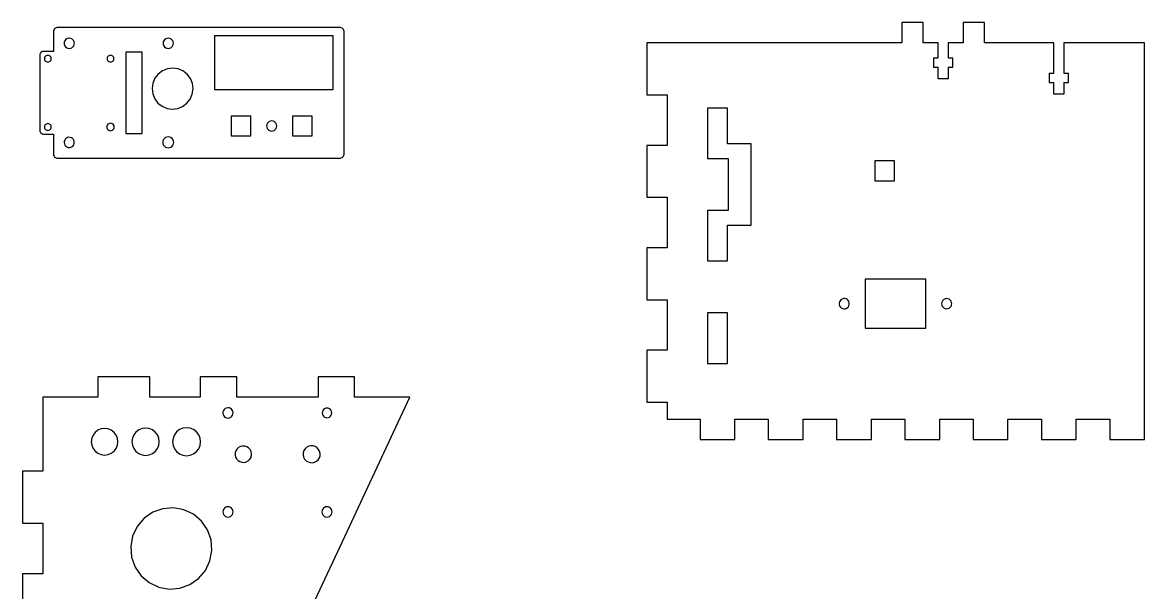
# Model space of a CAD drawing. Header units: metres. Extents: x -235 to 94, y -8 to 327.
# Drawn here: x -234.8 to 93.9, y 160.3 to 327.3 of the extents above; entities that cross this region are included whole.
import ezdxf

# ---------------------------------------------------------------- set-up
doc = ezdxf.new("R2010")
doc.units = ezdxf.units.M

msp = doc.modelspace()

# ---------------------------------------------------------------- linework, layer by layer
at = {"layer": 'Layer0'}
for p, q in [((-225.34, 325.42), (-225.52, 325.19)), ((-225.11, 325.6), (-225.34, 325.42)), ((-224.85, 325.71), (-225.11, 325.6)), ((-224.57, 325.74), (-224.85, 325.71)), ((-141.66, 325.74), (-224.57, 325.74)), ((-141.38, 325.71), (-141.66, 325.74)), ((-141.11, 325.6), (-141.38, 325.71)), ((-140.88, 325.42), (-141.11, 325.6)), ((-140.71, 325.19), (-140.88, 325.42)), ((29.01, 327.25), (22.81, 327.25)), ((22.81, 327.25), (22.81, 321.25)), ((29.01, 321.25), (29.01, 327.25)), ((47.01, 327.25), (40.81, 327.25)), ((40.81, 327.25), (40.81, 321.25)), ((47.01, 321.25), (47.01, 327.25)), ((-225.63, 324.93), (-225.66, 324.65)), ((-225.66, 324.65), (-225.66, 318.74)), ((-225.52, 325.19), (-225.63, 324.93)), ((-222.12, 322.2), (-222.36, 321.89)), ((-221.81, 322.44), (-222.12, 322.2)), ((-221.45, 322.59), (-221.81, 322.44)), ((-221.06, 322.64), (-221.45, 322.59)), ((-220.67, 322.59), (-221.06, 322.64)), ((-220.31, 322.44), (-220.67, 322.59)), ((-220, 322.2), (-220.31, 322.44)), ((-219.76, 321.89), (-220, 322.2)), ((-193.12, 322.2), (-193.36, 321.89)), ((-192.81, 322.44), (-193.12, 322.2)), ((-192.45, 322.59), (-192.81, 322.44)), ((-192.06, 322.64), (-192.45, 322.59)), ((-191.67, 322.59), (-192.06, 322.64)), ((-191.31, 322.44), (-191.67, 322.59)), ((-191, 322.2), (-191.31, 322.44)), ((-190.76, 321.89), (-191, 322.2)), ((-143.73, 323.37), (-178.53, 323.37)), ((-178.53, 323.37), (-178.53, 307.57)), ((-143.73, 307.57), (-143.73, 323.37)), ((-140.6, 324.93), (-140.71, 325.19)), ((-140.56, 324.65), (-140.6, 324.93)), ((-140.56, 288.64), (-140.56, 324.65)), ((-222.51, 321.53), (-222.56, 321.14)), ((-222.56, 321.14), (-222.51, 320.75)), ((-222.36, 321.89), (-222.51, 321.53)), ((-222.51, 320.75), (-222.36, 320.39)), ((-222.36, 320.39), (-222.12, 320.08)), ((-222.12, 320.08), (-221.81, 319.84)), ((-221.81, 319.84), (-221.45, 319.69)), ((-221.45, 319.69), (-221.06, 319.64)), ((-221.06, 319.64), (-220.67, 319.69)), ((-220.67, 319.69), (-220.31, 319.84)), ((-220.31, 319.84), (-220, 320.08)), ((-220, 320.08), (-219.76, 320.39)), ((-219.61, 321.53), (-219.76, 321.89)), ((-219.76, 320.39), (-219.61, 320.75)), ((-219.56, 321.14), (-219.61, 321.53)), ((-219.61, 320.75), (-219.56, 321.14)), ((-193.51, 321.53), (-193.56, 321.14)), ((-193.56, 321.14), (-193.51, 320.75)), ((-193.36, 321.89), (-193.51, 321.53)), ((-193.51, 320.75), (-193.36, 320.39)), ((-193.36, 320.39), (-193.12, 320.08)), ((-193.12, 320.08), (-192.81, 319.84)), ((-192.81, 319.84), (-192.45, 319.69)), ((-192.45, 319.69), (-192.06, 319.64)), ((-192.06, 319.64), (-191.67, 319.69)), ((-191.67, 319.69), (-191.31, 319.84)), ((-191.31, 319.84), (-191, 320.08)), ((-191, 320.08), (-190.76, 320.39)), ((-190.61, 321.53), (-190.76, 321.89)), ((-190.76, 320.39), (-190.61, 320.75)), ((-190.56, 321.14), (-190.61, 321.53)), ((-190.61, 320.75), (-190.56, 321.14)), ((-46.01, 321.25), (-51.91, 321.25)), ((-51.91, 321.25), (-51.91, 306.05)), ((22.81, 321.25), (-46.01, 321.25)), ((33.41, 321.25), (29.01, 321.25)), ((33.41, 316.9), (33.41, 321.25)), ((40.81, 321.25), (36.41, 321.25)), ((36.41, 321.25), (36.41, 316.9)), ((67.29, 321.25), (47.01, 321.25)), ((67.29, 312.4), (67.29, 321.25)), ((70.29, 321.25), (70.29, 312.4)), ((93.89, 321.25), (70.29, 321.25)), ((93.89, 205.1), (93.89, 321.25)), ((-229.63, 317.93), (-229.66, 317.65)), ((-229.66, 317.65), (-229.66, 295.64)), ((-229.52, 318.19), (-229.63, 317.93)), ((-229.34, 318.42), (-229.52, 318.19)), ((-229.11, 318.6), (-229.34, 318.42)), ((-228.85, 318.71), (-229.11, 318.6)), ((-228.57, 318.74), (-228.85, 318.71)), ((-225.66, 318.74), (-228.57, 318.74)), ((-228.28, 316.9), (-228.31, 316.64)), ((-228.31, 316.64), (-228.28, 316.38)), ((-228.18, 317.14), (-228.28, 316.9)), ((-228.28, 316.38), (-228.18, 316.14)), ((-228.02, 317.35), (-228.18, 317.14)), ((-228.18, 316.14), (-228.02, 315.94)), ((-227.81, 317.51), (-228.02, 317.35)), ((-228.02, 315.94), (-227.81, 315.78)), ((-227.57, 317.61), (-227.81, 317.51)), ((-227.81, 315.78), (-227.57, 315.68)), ((-227.31, 317.64), (-227.57, 317.61)), ((-227.57, 315.68), (-227.31, 315.64)), ((-227.05, 317.61), (-227.31, 317.64)), ((-227.31, 315.64), (-227.05, 315.68)), ((-226.81, 317.51), (-227.05, 317.61)), ((-227.05, 315.68), (-226.81, 315.78)), ((-226.61, 317.35), (-226.81, 317.51)), ((-226.81, 315.78), (-226.61, 315.94)), ((-226.45, 317.14), (-226.61, 317.35)), ((-226.61, 315.94), (-226.45, 316.14)), ((-226.35, 316.9), (-226.45, 317.14)), ((-226.45, 316.14), (-226.35, 316.38)), ((-226.31, 316.64), (-226.35, 316.9)), ((-226.35, 316.38), (-226.31, 316.64)), ((-209.93, 316.9), (-209.96, 316.64)), ((-209.96, 316.64), (-209.93, 316.38)), ((-209.83, 317.14), (-209.93, 316.9)), ((-209.93, 316.38), (-209.83, 316.14)), ((-209.67, 317.35), (-209.83, 317.14)), ((-209.83, 316.14), (-209.67, 315.94)), ((-209.46, 317.51), (-209.67, 317.35)), ((-209.67, 315.94), (-209.46, 315.78)), ((-209.22, 317.61), (-209.46, 317.51)), ((-209.46, 315.78), (-209.22, 315.68)), ((-208.96, 317.64), (-209.22, 317.61)), ((-209.22, 315.68), (-208.96, 315.64)), ((-208.7, 317.61), (-208.96, 317.64)), ((-208.96, 315.64), (-208.7, 315.68)), ((-208.46, 317.51), (-208.7, 317.61)), ((-208.7, 315.68), (-208.46, 315.78)), ((-208.26, 317.35), (-208.46, 317.51)), ((-208.46, 315.78), (-208.26, 315.94)), ((-208.1, 317.14), (-208.26, 317.35)), ((-208.26, 315.94), (-208.1, 316.14)), ((-208, 316.9), (-208.1, 317.14)), ((-208.1, 316.14), (-208, 316.38)), ((-207.96, 316.64), (-208, 316.9)), ((-208, 316.38), (-207.96, 316.64)), ((-204.46, 318.54), (-204.46, 294.74)), ((-199.66, 318.54), (-204.46, 318.54)), ((-199.66, 294.74), (-199.66, 318.54)), ((32.06, 316.9), (33.41, 316.9)), ((32.06, 316.9), (32.06, 314.2)), ((36.41, 316.9), (37.76, 316.9)), ((37.76, 314.2), (37.76, 316.9)), ((-193.76, 313.09), (-195.01, 312.14)), ((-192.3, 313.68), (-193.76, 313.09)), ((-190.75, 313.87), (-192.3, 313.68)), ((-189.2, 313.65), (-190.75, 313.87)), ((-187.76, 313.04), (-189.2, 313.65)), ((-186.52, 312.08), (-187.76, 313.04)), ((32.06, 314.2), (33.41, 314.2)), ((33.41, 310.75), (33.41, 314.2)), ((36.41, 314.2), (36.41, 310.75)), ((36.41, 314.2), (37.76, 314.2)), ((65.94, 312.4), (67.29, 312.4)), ((65.94, 312.4), (65.94, 309.7)), ((70.29, 312.4), (71.64, 312.4)), ((71.64, 309.7), (71.64, 312.4)), ((-196.58, 309.47), (-196.8, 307.92)), ((-195.97, 310.91), (-196.58, 309.47)), ((-195.01, 312.14), (-195.97, 310.91)), ((-185.58, 310.83), (-186.52, 312.08)), ((-184.99, 309.37), (-185.58, 310.83)), ((-184.8, 307.82), (-184.99, 309.37)), ((36.41, 310.75), (33.41, 310.75)), ((65.94, 309.7), (67.29, 309.7)), ((67.29, 306.25), (67.29, 309.7)), ((70.29, 309.7), (70.29, 306.25)), ((70.29, 309.7), (71.64, 309.7)), ((-196.8, 307.92), (-196.61, 306.36)), ((-196.61, 306.36), (-196.02, 304.91)), ((-185.63, 304.83), (-185.01, 306.27)), ((-185.01, 306.27), (-184.8, 307.82)), ((-178.53, 307.57), (-143.73, 307.57)), ((-51.91, 306.05), (-45.91, 306.05)), ((-45.91, 306.05), (-45.91, 291.25)), ((70.29, 306.25), (67.29, 306.25)), ((-196.02, 304.91), (-195.07, 303.66)), ((-195.07, 303.66), (-193.84, 302.7)), ((-193.84, 302.7), (-192.4, 302.08)), ((-189.29, 302.06), (-187.84, 302.65)), ((-187.84, 302.65), (-186.59, 303.59)), ((-186.59, 303.59), (-185.63, 304.83)), ((-192.4, 302.08), (-190.85, 301.87)), ((-190.85, 301.87), (-189.29, 302.06)), ((-173.67, 299.83), (-173.67, 294.03)), ((-167.87, 299.83), (-173.67, 299.83)), ((-167.87, 294.03), (-167.87, 299.83)), ((-155.67, 299.83), (-155.67, 294.03)), ((-149.87, 299.83), (-155.67, 299.83)), ((-149.87, 294.03), (-149.87, 299.83)), ((-28.31, 302.2), (-34.11, 302.2)), ((-34.11, 302.2), (-34.11, 287.4)), ((-28.31, 291.7), (-28.31, 302.2)), ((-228.28, 296.9), (-228.31, 296.64)), ((-228.31, 296.64), (-228.28, 296.38)), ((-228.18, 297.14), (-228.28, 296.9)), ((-228.28, 296.38), (-228.18, 296.14)), ((-228.02, 297.35), (-228.18, 297.14)), ((-228.18, 296.14), (-228.02, 295.94)), ((-227.81, 297.51), (-228.02, 297.35)), ((-228.02, 295.94), (-227.81, 295.78)), ((-227.57, 297.61), (-227.81, 297.51)), ((-227.31, 297.64), (-227.57, 297.61)), ((-227.05, 297.61), (-227.31, 297.64)), ((-226.81, 297.51), (-227.05, 297.61)), ((-226.61, 297.35), (-226.81, 297.51)), ((-226.81, 295.78), (-226.61, 295.94)), ((-226.45, 297.14), (-226.61, 297.35)), ((-226.61, 295.94), (-226.45, 296.14)), ((-226.35, 296.9), (-226.45, 297.14)), ((-226.45, 296.14), (-226.35, 296.38)), ((-226.31, 296.64), (-226.35, 296.9)), ((-226.35, 296.38), (-226.31, 296.64)), ((-210.02, 296.93), (-210.06, 296.64)), ((-210.06, 296.64), (-210.02, 296.36)), ((-209.91, 297.19), (-210.02, 296.93)), ((-210.02, 296.36), (-209.91, 296.09)), ((-209.74, 297.42), (-209.91, 297.19)), ((-209.91, 296.09), (-209.74, 295.87)), ((-209.51, 297.6), (-209.74, 297.42)), ((-209.74, 295.87), (-209.51, 295.69)), ((-209.25, 297.71), (-209.51, 297.6)), ((-208.96, 297.74), (-209.25, 297.71)), ((-208.68, 297.71), (-208.96, 297.74)), ((-208.41, 297.6), (-208.68, 297.71)), ((-208.18, 297.42), (-208.41, 297.6)), ((-208.41, 295.69), (-208.18, 295.87)), ((-208.01, 297.19), (-208.18, 297.42)), ((-208.18, 295.87), (-208.01, 296.09)), ((-207.9, 296.93), (-208.01, 297.19)), ((-208.01, 296.09), (-207.9, 296.36)), ((-207.86, 296.64), (-207.9, 296.93)), ((-207.9, 296.36), (-207.86, 296.64)), ((-163.22, 297.31), (-163.27, 296.93)), ((-163.27, 296.93), (-163.22, 296.54)), ((-163.07, 297.68), (-163.22, 297.31)), ((-163.22, 296.54), (-163.07, 296.18)), ((-162.83, 297.99), (-163.07, 297.68)), ((-163.07, 296.18), (-162.83, 295.87)), ((-162.52, 298.22), (-162.83, 297.99)), ((-162.83, 295.87), (-162.52, 295.63)), ((-162.16, 298.37), (-162.52, 298.22)), ((-161.77, 298.43), (-162.16, 298.37)), ((-161.38, 298.37), (-161.77, 298.43)), ((-161.02, 298.22), (-161.38, 298.37)), ((-160.71, 297.99), (-161.02, 298.22)), ((-161.02, 295.63), (-160.71, 295.87)), ((-160.47, 297.68), (-160.71, 297.99)), ((-160.71, 295.87), (-160.47, 296.18)), ((-160.32, 297.31), (-160.47, 297.68)), ((-160.47, 296.18), (-160.32, 296.54)), ((-160.27, 296.93), (-160.32, 297.31)), ((-160.32, 296.54), (-160.27, 296.93)), ((-229.66, 295.64), (-229.63, 295.36)), ((-229.63, 295.36), (-229.52, 295.09)), ((-229.52, 295.09), (-229.34, 294.86)), ((-229.34, 294.86), (-229.11, 294.69)), ((-229.11, 294.69), (-228.85, 294.58)), ((-228.85, 294.58), (-228.57, 294.54)), ((-228.57, 294.54), (-225.66, 294.54)), ((-227.81, 295.78), (-227.57, 295.68)), ((-227.57, 295.68), (-227.31, 295.64)), ((-227.31, 295.64), (-227.05, 295.68)), ((-227.05, 295.68), (-226.81, 295.78)), ((-225.66, 294.54), (-225.66, 288.64)), ((-222.4, 292.82), (-222.53, 292.45)), ((-222.18, 293.14), (-222.4, 292.82)), ((-221.88, 293.4), (-222.18, 293.14)), ((-221.53, 293.57), (-221.88, 293.4)), ((-221.14, 293.64), (-221.53, 293.57)), ((-220.75, 293.61), (-221.14, 293.64)), ((-220.38, 293.48), (-220.75, 293.61)), ((-220.06, 293.26), (-220.38, 293.48)), ((-219.81, 292.96), (-220.06, 293.26)), ((-219.64, 292.61), (-219.81, 292.96)), ((-219.57, 292.22), (-219.64, 292.61)), ((-209.51, 295.69), (-209.25, 295.58)), ((-209.25, 295.58), (-208.96, 295.54)), ((-208.96, 295.54), (-208.68, 295.58)), ((-208.68, 295.58), (-208.41, 295.69)), ((-204.46, 294.74), (-199.66, 294.74)), ((-193.61, 292.56), (-193.66, 292.14)), ((-193.45, 292.94), (-193.61, 292.56)), ((-193.19, 293.27), (-193.45, 292.94)), ((-192.86, 293.53), (-193.19, 293.27)), ((-192.48, 293.69), (-192.86, 293.53)), ((-192.06, 293.74), (-192.48, 293.69)), ((-191.65, 293.69), (-192.06, 293.74)), ((-191.26, 293.53), (-191.65, 293.69)), ((-190.93, 293.27), (-191.26, 293.53)), ((-190.68, 292.94), (-190.93, 293.27)), ((-190.52, 292.56), (-190.68, 292.94)), ((-190.46, 292.14), (-190.52, 292.56)), ((-173.67, 294.03), (-167.87, 294.03)), ((-162.52, 295.63), (-162.16, 295.48)), ((-162.16, 295.48), (-161.77, 295.43)), ((-161.77, 295.43), (-161.38, 295.48)), ((-161.38, 295.48), (-161.02, 295.63)), ((-155.67, 294.03), (-149.87, 294.03)), ((-222.53, 292.45), (-222.56, 292.06)), ((-222.56, 292.06), (-222.49, 291.68)), ((-222.49, 291.68), (-222.32, 291.32)), ((-222.32, 291.32), (-222.06, 291.03)), ((-222.06, 291.03), (-221.74, 290.81)), ((-221.74, 290.81), (-221.37, 290.68)), ((-221.37, 290.68), (-220.98, 290.65)), ((-220.98, 290.65), (-220.6, 290.72)), ((-220.6, 290.72), (-220.24, 290.89)), ((-220.24, 290.89), (-219.95, 291.14)), ((-219.95, 291.14), (-219.72, 291.46)), ((-219.72, 291.46), (-219.59, 291.83)), ((-219.59, 291.83), (-219.57, 292.22)), ((-193.66, 292.14), (-193.61, 291.73)), ((-193.61, 291.73), (-193.45, 291.34)), ((-193.45, 291.34), (-193.19, 291.01)), ((-193.19, 291.01), (-192.86, 290.76)), ((-192.86, 290.76), (-192.48, 290.6)), ((-192.48, 290.6), (-192.06, 290.54)), ((-192.06, 290.54), (-191.65, 290.6)), ((-191.65, 290.6), (-191.26, 290.76)), ((-191.26, 290.76), (-190.93, 291.01)), ((-190.93, 291.01), (-190.68, 291.34)), ((-190.68, 291.34), (-190.52, 291.73)), ((-190.52, 291.73), (-190.46, 292.14)), ((-45.91, 291.25), (-51.91, 291.25)), ((-51.91, 291.25), (-51.91, 276.05)), ((-21.31, 291.7), (-28.31, 291.7)), ((-21.31, 267.9), (-21.31, 291.7)), ((-225.66, 288.64), (-225.63, 288.36)), ((-225.63, 288.36), (-225.52, 288.09)), ((-225.52, 288.09), (-225.34, 287.86)), ((-225.34, 287.86), (-225.11, 287.69)), ((-225.11, 287.69), (-224.85, 287.58)), ((-224.85, 287.58), (-224.57, 287.54)), ((-224.57, 287.54), (-141.66, 287.54)), ((-141.66, 287.54), (-141.38, 287.58)), ((-141.38, 287.58), (-141.11, 287.69)), ((-141.11, 287.69), (-140.88, 287.86)), ((-140.88, 287.86), (-140.71, 288.09)), ((-140.71, 288.09), (-140.6, 288.36)), ((-140.6, 288.36), (-140.56, 288.64)), ((-34.11, 287.4), (-28.11, 287.4)), ((-28.11, 287.4), (-28.11, 272.2)), ((20.66, 286.69), (14.86, 286.69)), ((14.86, 286.69), (14.86, 280.89)), ((20.66, 280.89), (20.66, 286.69)), ((14.86, 280.89), (20.66, 280.89)), ((-51.91, 276.05), (-45.91, 276.05)), ((-45.91, 276.05), (-45.91, 261.25)), ((-28.11, 272.2), (-34.11, 272.2)), ((-34.11, 272.2), (-34.11, 257.4)), ((-28.31, 257.4), (-28.31, 267.9)), ((-28.31, 267.9), (-21.31, 267.9)), ((-45.91, 261.25), (-51.91, 261.25)), ((-51.91, 261.25), (-51.91, 246.05)), ((-34.11, 257.4), (-28.31, 257.4)), ((12.02, 252.07), (12.02, 237.72)), ((29.82, 252.07), (12.02, 252.07)), ((29.82, 237.72), (29.82, 252.07)), ((-51.91, 246.05), (-45.91, 246.05)), ((-45.91, 246.05), (-45.91, 231.25)), ((4.52, 245.43), (4.43, 245.05)), ((4.43, 245.05), (4.44, 244.65)), ((4.44, 244.65), (4.55, 244.28)), ((4.7, 245.77), (4.52, 245.43)), ((4.55, 244.28), (4.76, 243.95)), ((4.97, 246.06), (4.7, 245.77)), ((4.76, 243.95), (5.05, 243.68)), ((5.3, 246.26), (4.97, 246.06)), ((5.05, 243.68), (5.39, 243.49)), ((5.68, 246.38), (5.3, 246.26)), ((5.39, 243.49), (5.77, 243.41)), ((6.07, 246.39), (5.68, 246.38)), ((5.77, 243.41), (6.16, 243.42)), ((6.45, 246.3), (6.07, 246.39)), ((6.16, 243.42), (6.54, 243.53)), ((6.79, 246.12), (6.45, 246.3)), ((6.54, 243.53), (6.87, 243.74)), ((7.08, 245.85), (6.79, 246.12)), ((6.87, 243.74), (7.14, 244.02)), ((7.29, 245.52), (7.08, 245.85)), ((7.14, 244.02), (7.32, 244.37)), ((7.4, 245.14), (7.29, 245.52)), ((7.32, 244.37), (7.41, 244.75)), ((7.41, 244.75), (7.4, 245.14)), ((34.47, 245.29), (34.42, 244.9)), ((34.42, 244.9), (34.47, 244.51)), ((34.62, 245.65), (34.47, 245.29)), ((34.47, 244.51), (34.62, 244.15)), ((34.86, 245.96), (34.62, 245.65)), ((34.62, 244.15), (34.86, 243.84)), ((35.17, 246.2), (34.86, 245.96)), ((34.86, 243.84), (35.17, 243.6)), ((35.53, 246.35), (35.17, 246.2)), ((35.17, 243.6), (35.53, 243.45)), ((35.92, 246.4), (35.53, 246.35)), ((35.53, 243.45), (35.92, 243.4)), ((36.31, 246.35), (35.92, 246.4)), ((35.92, 243.4), (36.31, 243.45)), ((36.67, 246.2), (36.31, 246.35)), ((36.31, 243.45), (36.67, 243.6)), ((36.98, 245.96), (36.67, 246.2)), ((36.67, 243.6), (36.98, 243.84)), ((37.22, 245.65), (36.98, 245.96)), ((36.98, 243.84), (37.22, 244.15)), ((37.37, 245.29), (37.22, 245.65)), ((37.22, 244.15), (37.37, 244.51)), ((37.42, 244.9), (37.37, 245.29)), ((37.37, 244.51), (37.42, 244.9)), ((-34.11, 242.2), (-34.11, 227.4)), ((-28.31, 242.2), (-34.11, 242.2)), ((-28.31, 227.4), (-28.31, 242.2)), ((12.02, 237.72), (29.82, 237.72)), ((-45.91, 231.25), (-51.91, 231.25)), ((-51.91, 231.25), (-51.91, 216.05)), ((-34.11, 227.4), (-28.31, 227.4)), ((-197.47, 223.51), (-212.67, 223.51)), ((-212.67, 223.51), (-212.67, 217.51)), ((-197.47, 217.51), (-197.47, 223.51)), ((-171.97, 223.51), (-182.67, 223.51)), ((-182.67, 223.51), (-182.67, 217.51)), ((-171.97, 217.51), (-171.97, 223.51)), ((-137.47, 223.51), (-148.17, 223.51)), ((-148.17, 223.51), (-148.17, 217.51)), ((-137.47, 217.51), (-137.47, 223.51)), ((-212.67, 217.51), (-228.77, 217.51)), ((-228.77, 217.51), (-228.77, 195.81)), ((-182.67, 217.51), (-197.47, 217.51)), ((-148.17, 217.51), (-171.97, 217.51)), ((-121.34, 217.51), (-137.47, 217.51)), ((-132.26, 194.09), (-121.34, 217.51)), ((-175.68, 213.91), (-175.91, 213.59)), ((-175.39, 214.17), (-175.68, 213.91)), ((-175.03, 214.34), (-175.39, 214.17)), ((-174.65, 214.41), (-175.03, 214.34)), ((-174.26, 214.38), (-174.65, 214.41)), ((-173.89, 214.25), (-174.26, 214.38)), ((-173.57, 214.03), (-173.89, 214.25)), ((-173.31, 213.73), (-173.57, 214.03)), ((-173.14, 213.38), (-173.31, 213.73)), ((-146.56, 213.9), (-146.78, 213.61)), ((-146.27, 214.12), (-146.56, 213.9)), ((-145.93, 214.26), (-146.27, 214.12)), ((-145.57, 214.31), (-145.93, 214.26)), ((-145.21, 214.26), (-145.57, 214.31)), ((-144.87, 214.12), (-145.21, 214.26)), ((-144.58, 213.9), (-144.87, 214.12)), ((-144.36, 213.61), (-144.58, 213.9)), ((-51.91, 216.05), (-45.91, 216.05)), ((-45.91, 216.05), (-45.91, 211.1)), ((-176.04, 213.22), (-176.07, 212.83)), ((-176.07, 212.83), (-175.99, 212.44)), ((-175.91, 213.59), (-176.04, 213.22)), ((-175.99, 212.44), (-175.82, 212.09)), ((-175.82, 212.09), (-175.57, 211.79)), ((-175.57, 211.79), (-175.25, 211.57)), ((-175.25, 211.57), (-174.88, 211.44)), ((-174.88, 211.44), (-174.49, 211.41)), ((-174.49, 211.41), (-174.1, 211.49)), ((-174.1, 211.49), (-173.75, 211.66)), ((-173.75, 211.66), (-173.45, 211.91)), ((-173.45, 211.91), (-173.23, 212.23)), ((-173.23, 212.23), (-173.1, 212.6)), ((-173.07, 212.99), (-173.14, 213.38)), ((-173.1, 212.6), (-173.07, 212.99)), ((-146.92, 213.27), (-146.97, 212.91)), ((-146.97, 212.91), (-146.92, 212.55)), ((-146.78, 213.61), (-146.92, 213.27)), ((-146.92, 212.55), (-146.78, 212.21)), ((-146.78, 212.21), (-146.56, 211.92)), ((-146.56, 211.92), (-146.27, 211.7)), ((-146.27, 211.7), (-145.93, 211.56)), ((-145.93, 211.56), (-145.57, 211.51)), ((-145.57, 211.51), (-145.21, 211.56)), ((-145.21, 211.56), (-144.87, 211.7)), ((-144.87, 211.7), (-144.58, 211.92)), ((-144.58, 211.92), (-144.36, 212.21)), ((-144.22, 213.27), (-144.36, 213.61)), ((-144.36, 212.21), (-144.22, 212.55)), ((-144.17, 212.91), (-144.22, 213.27)), ((-144.22, 212.55), (-144.17, 212.91)), ((-45.91, 211.1), (-36.31, 211.1)), ((-36.31, 211.1), (-36.31, 205.1)), ((-26.11, 205.1), (-26.11, 211.1)), ((-26.11, 211.1), (-16.31, 211.1)), ((-16.31, 211.1), (-16.31, 205.1)), ((-6.11, 205.1), (-6.11, 211.1)), ((-6.11, 211.1), (3.69, 211.1)), ((3.69, 211.1), (3.69, 205.1)), ((13.89, 205.1), (13.89, 211.1)), ((13.89, 211.1), (23.69, 211.1)), ((23.69, 211.1), (23.69, 205.1)), ((33.89, 205.1), (33.89, 211.1)), ((33.89, 211.1), (43.69, 211.1)), ((43.69, 211.1), (43.69, 205.1)), ((53.89, 205.1), (53.89, 211.1)), ((53.89, 211.1), (63.69, 211.1)), ((63.69, 211.1), (63.69, 205.1)), ((73.89, 205.1), (73.89, 211.1)), ((73.89, 211.1), (83.69, 211.1)), ((83.69, 211.1), (83.69, 205.1)), ((-213.46, 207.22), (-214.08, 206.42)), ((-212.65, 207.84), (-213.46, 207.22)), ((-211.71, 208.23), (-212.65, 207.84)), ((-210.7, 208.37), (-211.71, 208.23)), ((-209.69, 208.23), (-210.7, 208.37)), ((-208.75, 207.84), (-209.69, 208.23)), ((-207.94, 207.22), (-208.75, 207.84)), ((-207.32, 206.42), (-207.94, 207.22)), ((-201.53, 207.29), (-202.17, 206.47)), ((-200.7, 207.93), (-201.53, 207.29)), ((-199.74, 208.33), (-200.7, 207.93)), ((-198.7, 208.47), (-199.74, 208.33)), ((-197.67, 208.33), (-198.7, 208.47)), ((-196.7, 207.93), (-197.67, 208.33)), ((-195.87, 207.29), (-196.7, 207.93)), ((-195.24, 206.47), (-195.87, 207.29)), ((-189.6, 207.37), (-190.25, 206.52)), ((-188.75, 208.02), (-189.6, 207.37)), ((-187.76, 208.43), (-188.75, 208.02)), ((-186.7, 208.57), (-187.76, 208.43)), ((-185.64, 208.43), (-186.7, 208.57)), ((-184.65, 208.02), (-185.64, 208.43)), ((-183.8, 207.37), (-184.65, 208.02)), ((-183.15, 206.52), (-183.8, 207.37)), ((-214.47, 205.48), (-214.6, 204.47)), ((-214.6, 204.47), (-214.47, 203.46)), ((-214.08, 206.42), (-214.47, 205.48)), ((-206.93, 205.48), (-207.32, 206.42)), ((-206.8, 204.47), (-206.93, 205.48)), ((-206.93, 203.46), (-206.8, 204.47)), ((-202.56, 205.5), (-202.7, 204.47)), ((-202.7, 204.47), (-202.56, 203.43)), ((-202.17, 206.47), (-202.56, 205.5)), ((-194.84, 205.5), (-195.24, 206.47)), ((-194.7, 204.47), (-194.84, 205.5)), ((-194.84, 203.43), (-194.7, 204.47)), ((-190.66, 205.53), (-190.8, 204.47)), ((-190.8, 204.47), (-190.66, 203.4)), ((-190.25, 206.52), (-190.66, 205.53)), ((-182.74, 205.53), (-183.15, 206.52)), ((-182.6, 204.47), (-182.74, 205.53)), ((-182.74, 203.4), (-182.6, 204.47)), ((-36.31, 205.1), (-26.11, 205.1)), ((-16.31, 205.1), (-6.11, 205.1)), ((3.69, 205.1), (13.89, 205.1)), ((23.69, 205.1), (33.89, 205.1)), ((43.69, 205.1), (53.89, 205.1)), ((63.69, 205.1), (73.89, 205.1)), ((83.69, 205.1), (93.89, 205.1)), ((-214.47, 203.46), (-214.08, 202.52)), ((-214.08, 202.52), (-213.46, 201.71)), ((-213.46, 201.71), (-212.65, 201.09)), ((-212.65, 201.09), (-211.71, 200.7)), ((-211.71, 200.7), (-210.7, 200.57)), ((-210.7, 200.57), (-209.69, 200.7)), ((-209.69, 200.7), (-208.75, 201.09)), ((-208.75, 201.09), (-207.94, 201.71)), ((-207.94, 201.71), (-207.32, 202.52)), ((-207.32, 202.52), (-206.93, 203.46)), ((-202.56, 203.43), (-202.17, 202.47)), ((-202.17, 202.47), (-201.53, 201.64)), ((-201.53, 201.64), (-200.7, 201)), ((-200.7, 201), (-199.74, 200.6)), ((-199.74, 200.6), (-198.7, 200.47)), ((-198.7, 200.47), (-197.67, 200.6)), ((-197.67, 200.6), (-196.7, 201)), ((-196.7, 201), (-195.87, 201.64)), ((-195.87, 201.64), (-195.24, 202.47)), ((-195.24, 202.47), (-194.84, 203.43)), ((-190.66, 203.4), (-190.25, 202.42)), ((-190.25, 202.42), (-189.6, 201.57)), ((-189.6, 201.57), (-188.75, 200.91)), ((-188.75, 200.91), (-187.76, 200.51)), ((-187.76, 200.51), (-186.7, 200.37)), ((-186.7, 200.37), (-185.64, 200.51)), ((-185.64, 200.51), (-184.65, 200.91)), ((-184.65, 200.91), (-183.8, 201.57)), ((-183.8, 201.57), (-183.15, 202.42)), ((-183.15, 202.42), (-182.74, 203.4)), ((-172.43, 201.23), (-172.46, 200.6)), ((-172.46, 200.6), (-172.32, 199.99)), ((-172.24, 201.82), (-172.43, 201.23)), ((-171.91, 202.35), (-172.24, 201.82)), ((-171.44, 202.78), (-171.91, 202.35)), ((-170.89, 203.07), (-171.44, 202.78)), ((-170.28, 203.2), (-170.89, 203.07)), ((-169.65, 203.17), (-170.28, 203.2)), ((-169.05, 202.99), (-169.65, 203.17)), ((-168.53, 202.65), (-169.05, 202.99)), ((-168.1, 202.19), (-168.53, 202.65)), ((-167.81, 201.63), (-168.1, 202.19)), ((-167.68, 201.02), (-167.81, 201.63)), ((-167.71, 200.39), (-167.68, 201.02)), ((-152.53, 201.25), (-152.56, 200.59)), ((-152.56, 200.59), (-152.42, 199.96)), ((-152.33, 201.87), (-152.53, 201.25)), ((-151.98, 202.42), (-152.33, 201.87)), ((-151.5, 202.86), (-151.98, 202.42)), ((-150.92, 203.16), (-151.5, 202.86)), ((-150.29, 203.3), (-150.92, 203.16)), ((-149.63, 203.27), (-150.29, 203.3)), ((-149.01, 203.08), (-149.63, 203.27)), ((-148.46, 202.73), (-149.01, 203.08)), ((-148.02, 202.24), (-148.46, 202.73)), ((-147.72, 201.67), (-148.02, 202.24)), ((-147.58, 201.03), (-147.72, 201.67)), ((-147.61, 200.38), (-147.58, 201.03)), ((-172.32, 199.99), (-172.03, 199.43)), ((-172.03, 199.43), (-171.61, 198.97)), ((-171.61, 198.97), (-171.08, 198.64)), ((-171.08, 198.64), (-170.49, 198.45)), ((-170.49, 198.45), (-169.86, 198.42)), ((-169.86, 198.42), (-169.25, 198.56)), ((-169.25, 198.56), (-168.69, 198.85)), ((-168.69, 198.85), (-168.23, 199.27)), ((-168.23, 199.27), (-167.89, 199.8)), ((-167.89, 199.8), (-167.71, 200.39)), ((-152.42, 199.96), (-152.12, 199.38)), ((-152.12, 199.38), (-151.68, 198.9)), ((-151.68, 198.9), (-151.12, 198.55)), ((-151.12, 198.55), (-150.5, 198.35)), ((-150.5, 198.35), (-149.85, 198.32)), ((-149.85, 198.32), (-149.21, 198.46)), ((-149.21, 198.46), (-148.63, 198.76)), ((-148.63, 198.76), (-148.15, 199.2)), ((-148.15, 199.2), (-147.8, 199.75)), ((-147.8, 199.75), (-147.61, 200.38)), ((-228.77, 195.81), (-234.77, 195.81)), ((-234.77, 195.81), (-234.77, 180.61)), ((-142.4, 172.34), (-132.26, 194.09)), ((-193.67, 184.84), (-196.59, 183.8)), ((-190.57, 185.1), (-193.67, 184.84)), ((-187.52, 184.54), (-190.57, 185.1)), ((-184.71, 183.21), (-187.52, 184.54)), ((-176.02, 184.3), (-176.07, 183.91)), ((-175.87, 184.66), (-176.02, 184.3)), ((-175.63, 184.97), (-175.87, 184.66)), ((-175.32, 185.21), (-175.63, 184.97)), ((-174.96, 185.36), (-175.32, 185.21)), ((-174.57, 185.41), (-174.96, 185.36)), ((-174.18, 185.36), (-174.57, 185.41)), ((-173.82, 185.21), (-174.18, 185.36)), ((-173.51, 184.97), (-173.82, 185.21)), ((-173.27, 184.66), (-173.51, 184.97)), ((-173.12, 184.3), (-173.27, 184.66)), ((-173.07, 183.91), (-173.12, 184.3)), ((-147.02, 184.3), (-147.07, 183.91)), ((-146.87, 184.66), (-147.02, 184.3)), ((-146.63, 184.97), (-146.87, 184.66)), ((-146.32, 185.21), (-146.63, 184.97)), ((-145.96, 185.36), (-146.32, 185.21)), ((-145.57, 185.41), (-145.96, 185.36)), ((-145.18, 185.36), (-145.57, 185.41)), ((-144.82, 185.21), (-145.18, 185.36)), ((-144.51, 184.97), (-144.82, 185.21)), ((-144.27, 184.66), (-144.51, 184.97)), ((-144.12, 184.3), (-144.27, 184.66)), ((-144.07, 183.91), (-144.12, 184.3)), ((-199.15, 182.04), (-201.16, 179.67)), ((-196.59, 183.8), (-199.15, 182.04)), ((-182.34, 181.19), (-184.71, 183.21)), ((-180.58, 178.64), (-182.34, 181.19)), ((-176.07, 183.91), (-176.02, 183.52)), ((-176.02, 183.52), (-175.87, 183.16)), ((-175.87, 183.16), (-175.63, 182.85)), ((-175.63, 182.85), (-175.32, 182.61)), ((-175.32, 182.61), (-174.96, 182.46)), ((-174.96, 182.46), (-174.57, 182.41)), ((-174.57, 182.41), (-174.18, 182.46)), ((-174.18, 182.46), (-173.82, 182.61)), ((-173.82, 182.61), (-173.51, 182.85)), ((-173.51, 182.85), (-173.27, 183.16)), ((-173.27, 183.16), (-173.12, 183.52)), ((-173.12, 183.52), (-173.07, 183.91)), ((-147.07, 183.91), (-147.02, 183.52)), ((-147.02, 183.52), (-146.87, 183.16)), ((-146.87, 183.16), (-146.63, 182.85)), ((-146.63, 182.85), (-146.32, 182.61)), ((-146.32, 182.61), (-145.96, 182.46)), ((-145.96, 182.46), (-145.57, 182.41)), ((-145.57, 182.41), (-145.18, 182.46)), ((-145.18, 182.46), (-144.82, 182.61)), ((-144.82, 182.61), (-144.51, 182.85)), ((-144.51, 182.85), (-144.27, 183.16)), ((-144.27, 183.16), (-144.12, 183.52)), ((-144.12, 183.52), (-144.07, 183.91)), ((-234.77, 180.61), (-228.77, 180.61)), ((-228.77, 180.61), (-228.77, 165.81)), ((-201.16, 179.67), (-202.49, 176.86)), ((-179.53, 175.71), (-180.58, 178.64)), ((-202.49, 176.86), (-203.05, 173.81)), ((-179.28, 172.62), (-179.53, 175.71)), ((-203.05, 173.81), (-202.8, 170.71)), ((-179.84, 169.56), (-179.28, 172.62)), ((-150.56, 154.85), (-142.4, 172.34)), ((-202.8, 170.71), (-201.76, 167.78)), ((-201.76, 167.78), (-199.99, 165.23)), ((-181.17, 166.75), (-179.84, 169.56)), ((-228.77, 165.81), (-234.77, 165.81)), ((-234.77, 165.81), (-234.77, 150.61)), ((-199.99, 165.23), (-197.63, 163.22)), ((-185.74, 162.62), (-183.19, 164.39)), ((-183.19, 164.39), (-181.17, 166.75)), ((-197.63, 163.22), (-194.82, 161.89)), ((-194.82, 161.89), (-191.76, 161.33)), ((-191.76, 161.33), (-188.67, 161.58)), ((-188.67, 161.58), (-185.74, 162.62))]:
    msp.add_line(p, q, dxfattribs=at)

doc.saveas('drawing.dxf')
